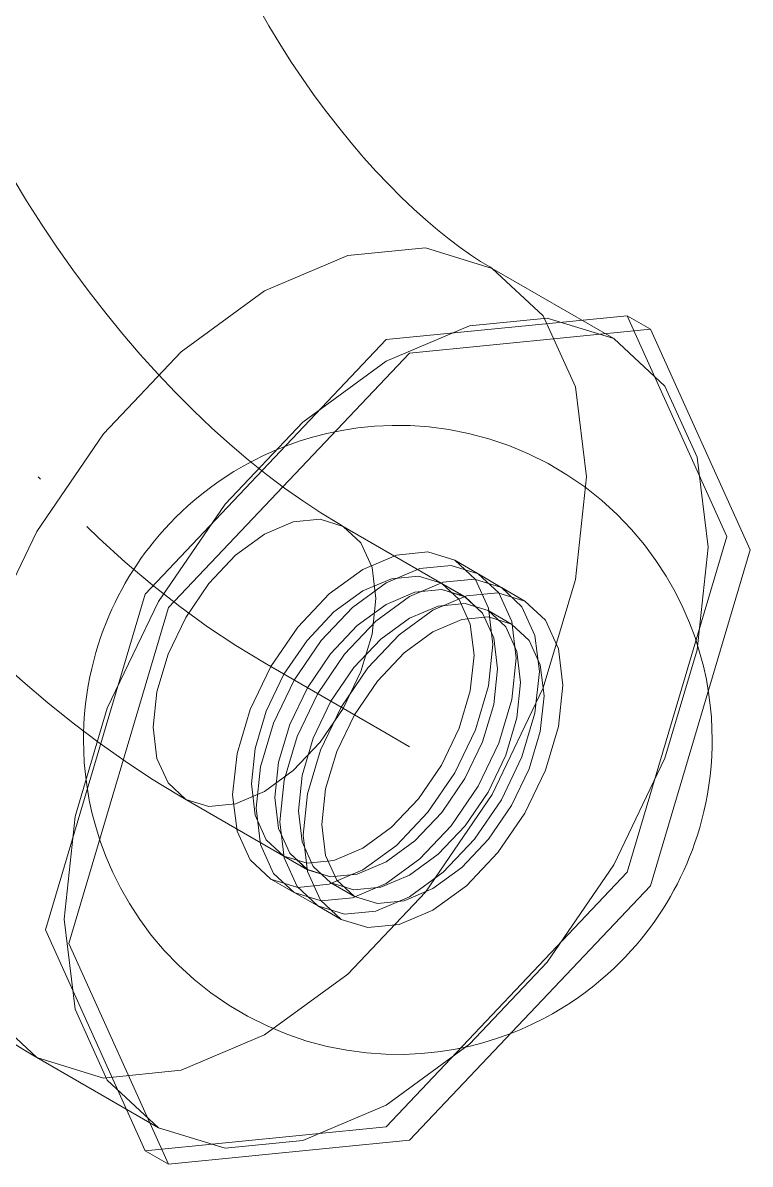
# Model space of a CAD drawing. Header units: millimetres. Extents: x -88595 to 880822, y -1054509 to -148035.
# Drawn here: x 428628.65 to 428650.64, y -355712.32 to -355677.84 of the extents above; entities that cross this region are included whole.
import ezdxf

# ---------------------------------------------------------------- set-up
doc = ezdxf.new("R2010")
doc.units = ezdxf.units.MM
doc.linetypes.add('$12$ADSK_Осевая', pattern=[14, 10, -2, 0, -2])
doc.linetypes.add('$13$ADSK_Осевая', pattern=[14, 10, -2, 0, -2])
for name, color, linetype, lineweight in [('Изоляция', 7, 'Continuous', 18), ('Трубопровод', 7, 'Continuous', 18), ('Трубопроводы', 7, 'Continuous', 18)]:
    doc.layers.add(name, color=color, linetype=linetype, lineweight=lineweight)

# ---------------------------------------------------------------- blocks, each defined once
blk = doc.blocks.new('$0$ADSK_МедьПайка_Отвод-гнутая труба - Отвод _гнутая труба_-V155-В_ОВ3_1')
at = {"layer": 'Трубопроводы', "color": 134, "true_color": 0x00a6a6}
for points in [[(-4161.454, -1366.183, 0), (-4160.697, -1365.614, 0), (-4160.222, -1364.951, 0), (-4160.06, -1364.24, 0), (-4160.222, -1363.529, 0), (-4160.697, -1362.866, 0), (-4161.454, -1362.297, 0), (-4162.44, -1361.86, 0), (-4163.588, -1361.585, 0), (-4164.82, -1361.492, 0), (-4166.052, -1361.585, 0), (-4167.2, -1361.86, 0), (-4168.185, -1362.297, 0)], [(-4168.185, -1362.297, 0), (-4168.942, -1362.866, 0), (-4169.417, -1363.529, 0), (-4169.58, -1364.24, 0), (-4169.417, -1364.951, 0), (-4168.942, -1365.614, 0), (-4168.185, -1366.183, 0), (-4167.2, -1366.62, 0), (-4166.052, -1366.894, 0), (-4164.82, -1366.988, 0), (-4163.588, -1366.894, 0), (-4162.44, -1366.62, 0), (-4161.454, -1366.183, 0)], [(-4169.58, -1364.24, 0), (-4169.563, -1365.186, 0), (-4169.515, -1366.141, 0), (-4169.436, -1367.103, 0), (-4169.325, -1368.07, 0), (-4169.185, -1369.044, 0), (-4169.015, -1370.021, 0), (-4168.815, -1371.001, 0), (-4168.587, -1371.984, 0), (-4168.331, -1372.968, 0), (-4168.048, -1373.952, 0), (-4167.737, -1374.934, 0), (-4167.4, -1375.915, 0), (-4167.037, -1376.892, 0), (-4166.648, -1377.865, 0), (-4166.235, -1378.832, 0), (-4165.797, -1379.792, 0), (-4165.336, -1380.744, 0), (-4164.852, -1381.688, 0), (-4164.346, -1382.62, 0), (-4163.818, -1383.542, 0), (-4163.268, -1384.45, 0), (-4162.699, -1385.345, 0), (-4162.11, -1386.225, 0), (-4161.502, -1387.088, 0), (-4160.876, -1387.935, 0), (-4160.233, -1388.762, 0), (-4159.572, -1389.571, 0), (-4158.896, -1390.359, 0), (-4158.204, -1391.125, 0), (-4157.498, -1391.869, 0), (-4156.778, -1392.59, 0), (-4156.044, -1393.285, 0), (-4155.298, -1393.955, 0), (-4154.54, -1394.598, 0), (-4153.77, -1395.214, 0), (-4152.99, -1395.802, 0), (-4152.2, -1396.359, 0), (-4151.4, -1396.887, 0), (-4150.59, -1397.383, 0), (-4150.37, -1397.511, 0)], [(-4160.06, -1364.24, 0), (-4160.049, -1364.863, 0), (-4160.016, -1365.507, 0), (-4159.962, -1366.17, 0), (-4159.884, -1366.849, 0), (-4159.784, -1367.545, 0), (-4159.66, -1368.254, 0), (-4159.513, -1368.976, 0), (-4159.343, -1369.708, 0), (-4159.15, -1370.449, 0), (-4158.935, -1371.197, 0), (-4158.696, -1371.951, 0), (-4158.436, -1372.708, 0), (-4158.154, -1373.468, 0), (-4157.85, -1374.228, 0), (-4157.526, -1374.987, 0), (-4157.181, -1375.744, 0), (-4156.817, -1376.496, 0), (-4156.433, -1377.242, 0), (-4156.032, -1377.982, 0), (-4155.613, -1378.712, 0), (-4155.178, -1379.432, 0), (-4154.727, -1380.141, 0), (-4154.262, -1380.836, 0), (-4153.782, -1381.517, 0), (-4153.29, -1382.182, 0), (-4152.787, -1382.83, 0), (-4152.273, -1383.46, 0), (-4151.749, -1384.07, 0), (-4151.218, -1384.659, 0), (-4150.679, -1385.225, 0), (-4150.136, -1385.769, 0), (-4149.587, -1386.289, 0), (-4149.036, -1386.784, 0), (-4148.484, -1387.253, 0), (-4147.932, -1387.695, 0), (-4147.381, -1388.11, 0), (-4146.833, -1388.496, 0), (-4146.29, -1388.854, 0), (-4145.754, -1389.183, 0), (-4145.61, -1389.267, 0)], [(-4147.99, -1397.275, 0), (-4147.119, -1396.64, 0), (-4146.308, -1395.783, 0), (-4145.61, -1394.763, 0), (-4145.076, -1393.649, 0), (-4144.739, -1392.518, 0), (-4144.625, -1391.446, 0), (-4144.739, -1390.506, 0), (-4145.076, -1389.763, 0), (-4145.61, -1389.267, 0), (-4146.308, -1389.051, 0), (-4147.119, -1389.132, 0), (-4147.99, -1389.502, 0)], [(-4147.99, -1389.502, 0), (-4148.862, -1390.138, 0), (-4149.673, -1390.995, 0), (-4150.37, -1392.015, 0), (-4150.905, -1393.128, 0), (-4151.242, -1394.26, 0), (-4151.356, -1395.332, 0), (-4151.242, -1396.272, 0), (-4150.905, -1397.015, 0), (-4150.37, -1397.511, 0), (-4149.673, -1397.726, 0), (-4148.862, -1397.646, 0), (-4147.99, -1397.275, 0)]]:
    blk.add_polyline3d(points, dxfattribs=at)
blk = doc.blocks.new('$0$ADSK_МедьПайка_Муфта редукционная - Муфта редукционная медная под пайку-3264969-В_ОВ3_1')
at = {"layer": 'Трубопроводы', "color": 134, "true_color": 0x00a6a6}
for p, q in [((-4141.534, -1390.697), (-4142.241, -1390.288)), ((-4140.812, -1391.125), (-4141.514, -1390.708)), ((-4141.934, -1391.389), (-4142.641, -1390.981)), ((-4140.124, -1391.522), (-4140.831, -1391.114)), ((-4140.524, -1392.215), (-4141.231, -1391.806)), ((-4143.606, -1395.92), (-4144.314, -1395.512)), ((-4147.401, -1399.226), (-4146.694, -1399.634)), ((-4147.801, -1399.919), (-4147.094, -1400.327)), ((-4145.981, -1400.034), (-4145.274, -1400.442)), ((-4147.074, -1400.338), (-4146.362, -1400.738)), ((-4146.381, -1400.726), (-4145.674, -1401.135))]:
    blk.add_line(p, q, dxfattribs=at)
for points in [[(-4134.46, -1395.716, 0), (-4134.466, -1395.38, 0), (-4134.485, -1395.031, 0), (-4134.518, -1394.667, 0), (-4134.568, -1394.288, 0), (-4134.636, -1393.894, 0), (-4134.725, -1393.486, 0), (-4134.838, -1393.063, 0), (-4134.977, -1392.626, 0), (-4135.144, -1392.176, 0), (-4135.343, -1391.715, 0), (-4135.577, -1391.246, 0), (-4135.848, -1390.771, 0), (-4136.158, -1390.296, 0), (-4136.509, -1389.823, 0), (-4136.901, -1389.359, 0), (-4137.333, -1388.909, 0), (-4137.805, -1388.479, 0), (-4138.313, -1388.076, 0), (-4138.853, -1387.705, 0), (-4139.42, -1387.371, 0), (-4140.007, -1387.078, 0), (-4140.607, -1386.827, 0), (-4141.214, -1386.621, 0), (-4141.821, -1386.46, 0), (-4142.422, -1386.341, 0), (-4143.011, -1386.263, 0), (-4143.583, -1386.223, 0), (-4144.135, -1386.217, 0), (-4144.665, -1386.242, 0), (-4145.17, -1386.293, 0), (-4145.65, -1386.367, 0), (-4146.105, -1386.461, 0), (-4146.534, -1386.571, 0), (-4146.939, -1386.695, 0), (-4147.32, -1386.83, 0), (-4147.679, -1386.974, 0), (-4148.017, -1387.125, 0), (-4148.334, -1387.283, 0), (-4148.632, -1387.444, 0), (-4148.914, -1387.61, 0), (-4149.179, -1387.778, 0), (-4149.428, -1387.948, 0), (-4149.664, -1388.119, 0), (-4149.888, -1388.292, 0), (-4150.099, -1388.466, 0), (-4150.299, -1388.64, 0), (-4150.489, -1388.815, 0), (-4150.67, -1388.991, 0), (-4150.842, -1389.167, 0), (-4151.006, -1389.344, 0), (-4151.163, -1389.521, 0), (-4151.312, -1389.7, 0), (-4151.455, -1389.879, 0), (-4151.592, -1390.059, 0), (-4151.723, -1390.24, 0), (-4151.849, -1390.423, 0), (-4151.97, -1390.608, 0), (-4152.086, -1390.795, 0), (-4152.198, -1390.984, 0), (-4152.305, -1391.176, 0), (-4152.408, -1391.37, 0), (-4152.506, -1391.568, 0), (-4152.601, -1391.769, 0), (-4152.692, -1391.974, 0), (-4152.779, -1392.184, 0), (-4152.862, -1392.398, 0), (-4152.941, -1392.618, 0), (-4153.015, -1392.843, 0), (-4153.085, -1393.075, 0), (-4153.151, -1393.313, 0), (-4153.212, -1393.559, 0), (-4153.267, -1393.813, 0), (-4153.317, -1394.075, 0), (-4153.361, -1394.347, 0), (-4153.398, -1394.628, 0), (-4153.427, -1394.921, 0), (-4153.447, -1395.224, 0), (-4153.458, -1395.54, 0), (-4153.46, -1395.716, 0)], [(-4148.952, -1397.373, 0), (-4148.818, -1396.121, 0), (-4148.425, -1394.799, 0), (-4147.801, -1393.498, 0), (-4146.986, -1392.307, 0), (-4146.038, -1391.306, 0), (-4145.021, -1390.564, 0), (-4144.003, -1390.131, 0), (-4143.055, -1390.037, 0), (-4142.241, -1390.288, 0), (-4141.616, -1390.868, 0), (-4141.223, -1391.736, 0), (-4141.089, -1392.834, 0)], [(-4148.245, -1397.782, 0), (-4148.111, -1396.529, 0), (-4147.718, -1395.208, 0), (-4147.094, -1393.907, 0), (-4146.279, -1392.715, 0), (-4145.331, -1391.714, 0), (-4144.314, -1390.972, 0), (-4143.296, -1390.539, 0), (-4142.348, -1390.445, 0), (-4141.534, -1390.697, 0), (-4140.909, -1391.276, 0), (-4140.516, -1392.144, 0), (-4140.382, -1393.242, 0)], [(-4140.382, -1393.242, 0), (-4140.516, -1392.144, 0), (-4140.909, -1391.276, 0), (-4141.534, -1390.697, 0), (-4142.348, -1390.445, 0), (-4143.296, -1390.539, 0), (-4144.314, -1390.972, 0), (-4145.331, -1391.714, 0), (-4146.279, -1392.715, 0), (-4147.094, -1393.907, 0), (-4147.718, -1395.208, 0), (-4148.111, -1396.529, 0), (-4148.245, -1397.782, 0)], [(-4141.655, -1393.16, 0), (-4141.769, -1392.221, 0), (-4142.106, -1391.477, 0), (-4142.641, -1390.981, 0), (-4143.338, -1390.766, 0), (-4144.149, -1390.846, 0), (-4145.021, -1391.217, 0), (-4145.892, -1391.852, 0), (-4146.704, -1392.709, 0), (-4147.401, -1393.729, 0), (-4147.936, -1394.843, 0), (-4148.272, -1395.975, 0), (-4148.386, -1397.047, 0)], [(-4139.682, -1393.654, 0), (-4139.816, -1392.559, 0), (-4140.208, -1391.692, 0), (-4140.831, -1391.114, 0), (-4141.644, -1390.863, 0), (-4142.591, -1390.956, 0), (-4143.606, -1391.388, 0), (-4144.622, -1392.129, 0), (-4145.569, -1393.128, 0), (-4146.381, -1394.318, 0), (-4147.005, -1395.616, 0), (-4147.397, -1396.936, 0), (-4147.531, -1398.186, 0)], [(-4147.531, -1398.186, 0), (-4147.397, -1396.936, 0), (-4147.005, -1395.616, 0), (-4146.381, -1394.318, 0), (-4145.569, -1393.128, 0), (-4144.622, -1392.129, 0), (-4143.606, -1391.388, 0), (-4142.591, -1390.956, 0), (-4141.644, -1390.863, 0), (-4140.831, -1391.114, 0), (-4140.208, -1391.692, 0), (-4139.816, -1392.559, 0), (-4139.682, -1393.654, 0)], [(-4147.679, -1397.455, 0), (-4147.565, -1396.383, 0), (-4147.228, -1395.251, 0), (-4146.694, -1394.138, 0), (-4145.996, -1393.118, 0), (-4145.185, -1392.261, 0), (-4144.314, -1391.625, 0), (-4143.442, -1391.255, 0), (-4142.631, -1391.174, 0), (-4141.934, -1391.389, 0), (-4141.399, -1391.886, 0), (-4141.062, -1392.629, 0), (-4140.948, -1393.568, 0)], [(-4138.975, -1394.062, 0), (-4139.109, -1392.967, 0), (-4139.501, -1392.1, 0), (-4140.124, -1391.522, 0), (-4140.937, -1391.271, 0), (-4141.884, -1391.365, 0), (-4142.899, -1391.797, 0), (-4143.915, -1392.538, 0), (-4144.862, -1393.537, 0), (-4145.674, -1394.726, 0), (-4146.298, -1396.025, 0), (-4146.69, -1397.344, 0), (-4146.824, -1398.594, 0)], [(-4140.248, -1393.981, 0), (-4140.362, -1393.043, 0), (-4140.698, -1392.301, 0), (-4141.231, -1391.806, 0), (-4141.927, -1391.592, 0), (-4142.737, -1391.672, 0), (-4143.606, -1392.042, 0), (-4144.476, -1392.676, 0), (-4145.286, -1393.531, 0), (-4145.981, -1394.549, 0), (-4146.515, -1395.66, 0), (-4146.851, -1396.789, 0), (-4146.965, -1397.859, 0)], [(-4146.258, -1398.267, 0), (-4146.144, -1397.198, 0), (-4145.808, -1396.068, 0), (-4145.274, -1394.957, 0), (-4144.579, -1393.939, 0), (-4143.769, -1393.084, 0), (-4142.899, -1392.45, 0), (-4142.03, -1392.08, 0), (-4141.22, -1392, 0), (-4140.524, -1392.215, 0), (-4139.991, -1392.71, 0), (-4139.655, -1393.451, 0), (-4139.541, -1394.389, 0)], [(-4141.089, -1392.834, 0), (-4141.223, -1394.086, 0), (-4141.616, -1395.408, 0), (-4142.241, -1396.709, 0), (-4143.055, -1397.9, 0), (-4144.003, -1398.901, 0), (-4145.021, -1399.643, 0), (-4146.038, -1400.076, 0), (-4146.986, -1400.17, 0), (-4147.801, -1399.919, 0), (-4148.425, -1399.339, 0), (-4148.818, -1398.471, 0), (-4148.952, -1397.373, 0)], [(-4148.386, -1397.047, 0), (-4148.272, -1397.986, 0), (-4147.936, -1398.73, 0), (-4147.401, -1399.226, 0), (-4146.704, -1399.441, 0), (-4145.892, -1399.361, 0), (-4145.021, -1398.99, 0), (-4144.149, -1398.355, 0), (-4143.338, -1397.498, 0), (-4142.641, -1396.478, 0), (-4142.106, -1395.364, 0), (-4141.769, -1394.232, 0), (-4141.655, -1393.16, 0)], [(-4140.382, -1393.242, 0), (-4140.516, -1394.494, 0), (-4140.909, -1395.816, 0), (-4141.534, -1397.117, 0), (-4142.348, -1398.308, 0), (-4143.296, -1399.309, 0), (-4144.314, -1400.051, 0), (-4145.331, -1400.484, 0), (-4146.279, -1400.578, 0), (-4147.094, -1400.327, 0), (-4147.718, -1399.747, 0), (-4148.111, -1398.879, 0), (-4148.245, -1397.782, 0)], [(-4148.245, -1397.782, 0), (-4148.111, -1398.879, 0), (-4147.718, -1399.747, 0), (-4147.094, -1400.327, 0), (-4146.279, -1400.578, 0), (-4145.331, -1400.484, 0), (-4144.314, -1400.051, 0), (-4143.296, -1399.309, 0), (-4142.348, -1398.308, 0), (-4141.534, -1397.117, 0), (-4140.909, -1395.816, 0), (-4140.516, -1394.494, 0), (-4140.382, -1393.242, 0)], [(-4140.948, -1393.568, 0), (-4141.062, -1394.641, 0), (-4141.399, -1395.772, 0), (-4141.934, -1396.886, 0), (-4142.631, -1397.906, 0), (-4143.442, -1398.763, 0), (-4144.314, -1399.398, 0), (-4145.185, -1399.769, 0), (-4145.996, -1399.849, 0), (-4146.694, -1399.634, 0), (-4147.228, -1399.138, 0), (-4147.565, -1398.395, 0), (-4147.679, -1397.455, 0)], [(-4147.531, -1398.186, 0), (-4147.397, -1399.281, 0), (-4147.005, -1400.148, 0), (-4146.381, -1400.726, 0), (-4145.569, -1400.977, 0), (-4144.622, -1400.884, 0), (-4143.606, -1400.452, 0), (-4142.591, -1399.711, 0), (-4141.644, -1398.712, 0), (-4140.831, -1397.522, 0), (-4140.208, -1396.224, 0), (-4139.816, -1394.904, 0), (-4139.682, -1393.654, 0)], [(-4139.682, -1393.654, 0), (-4139.816, -1394.904, 0), (-4140.208, -1396.224, 0), (-4140.831, -1397.522, 0), (-4141.644, -1398.712, 0), (-4142.591, -1399.711, 0), (-4143.606, -1400.452, 0), (-4144.622, -1400.884, 0), (-4145.569, -1400.977, 0), (-4146.381, -1400.726, 0), (-4147.005, -1400.148, 0), (-4147.397, -1399.281, 0), (-4147.531, -1398.186, 0)], [(-4146.965, -1397.859, 0), (-4146.851, -1398.797, 0), (-4146.515, -1399.539, 0), (-4145.981, -1400.034, 0), (-4145.286, -1400.248, 0), (-4144.476, -1400.168, 0), (-4143.606, -1399.798, 0), (-4142.737, -1399.164, 0), (-4141.927, -1398.309, 0), (-4141.231, -1397.291, 0), (-4140.698, -1396.18, 0), (-4140.362, -1395.051, 0), (-4140.248, -1393.981, 0)], [(-4146.824, -1398.594, 0), (-4146.69, -1399.69, 0), (-4146.298, -1400.556, 0), (-4145.674, -1401.135, 0), (-4144.862, -1401.386, 0), (-4143.915, -1401.292, 0), (-4142.899, -1400.86, 0), (-4141.884, -1400.119, 0), (-4140.937, -1399.12, 0), (-4140.124, -1397.93, 0), (-4139.501, -1396.632, 0), (-4139.109, -1395.313, 0), (-4138.975, -1394.062, 0)], [(-4139.541, -1394.389, 0), (-4139.655, -1395.459, 0), (-4139.991, -1396.588, 0), (-4140.524, -1397.699, 0), (-4141.22, -1398.717, 0), (-4142.03, -1399.573, 0), (-4142.899, -1400.207, 0), (-4143.769, -1400.576, 0), (-4144.579, -1400.657, 0), (-4145.274, -1400.442, 0), (-4145.808, -1399.947, 0), (-4146.144, -1399.205, 0), (-4146.258, -1398.267, 0)], [(-4153.46, -1395.716, 0), (-4153.454, -1396.052, 0), (-4153.435, -1396.401, 0), (-4153.402, -1396.765, 0), (-4153.352, -1397.144, 0), (-4153.284, -1397.537, 0), (-4153.195, -1397.946, 0), (-4153.082, -1398.369, 0), (-4152.943, -1398.806, 0), (-4152.776, -1399.256, 0), (-4152.577, -1399.717, 0), (-4152.343, -1400.186, 0), (-4152.072, -1400.66, 0), (-4151.762, -1401.136, 0), (-4151.411, -1401.609, 0), (-4151.019, -1402.073, 0), (-4150.587, -1402.523, 0), (-4150.115, -1402.952, 0), (-4149.607, -1403.355, 0), (-4149.067, -1403.726, 0), (-4148.5, -1404.061, 0), (-4147.913, -1404.354, 0), (-4147.313, -1404.604, 0), (-4146.706, -1404.81, 0), (-4146.099, -1404.972, 0), (-4145.498, -1405.091, 0), (-4144.909, -1405.168, 0), (-4144.337, -1405.208, 0), (-4143.785, -1405.214, 0), (-4143.255, -1405.19, 0), (-4142.75, -1405.138, 0), (-4142.27, -1405.064, 0), (-4141.815, -1404.971, 0), (-4141.386, -1404.86, 0), (-4140.981, -1404.737, 0), (-4140.599, -1404.602, 0), (-4140.241, -1404.458, 0), (-4139.903, -1404.306, 0), (-4139.586, -1404.149, 0), (-4139.288, -1403.987, 0), (-4139.006, -1403.822, 0), (-4138.741, -1403.654, 0), (-4138.492, -1403.484, 0), (-4138.255, -1403.312, 0), (-4138.032, -1403.14, 0), (-4137.821, -1402.966, 0), (-4137.621, -1402.791, 0), (-4137.431, -1402.616, 0), (-4137.25, -1402.441, 0), (-4137.078, -1402.265, 0), (-4136.914, -1402.088, 0), (-4136.757, -1401.91, 0), (-4136.608, -1401.732, 0), (-4136.465, -1401.553, 0), (-4136.328, -1401.373, 0), (-4136.197, -1401.191, 0), (-4136.071, -1401.008, 0), (-4135.95, -1400.824, 0), (-4135.834, -1400.637, 0), (-4135.722, -1400.448, 0), (-4135.615, -1400.256, 0), (-4135.512, -1400.062, 0), (-4135.413, -1399.864, 0), (-4135.319, -1399.663, 0), (-4135.228, -1399.458, 0), (-4135.141, -1399.248, 0), (-4135.058, -1399.034, 0), (-4134.979, -1398.814, 0), (-4134.905, -1398.589, 0), (-4134.835, -1398.357, 0), (-4134.769, -1398.119, 0), (-4134.708, -1397.873, 0), (-4134.653, -1397.619, 0), (-4134.603, -1397.357, 0), (-4134.559, -1397.085, 0), (-4134.522, -1396.803, 0), (-4134.493, -1396.511, 0), (-4134.473, -1396.207, 0), (-4134.462, -1395.892, 0), (-4134.46, -1395.716, 0)]]:
    blk.add_polyline3d(points, dxfattribs=at)

msp = doc.modelspace()

# ---------------------------------------------------------------- linework, layer by layer
at = {"layer": 'Изоляция', "color": 134, "true_color": 0x00a6a6}
for p, q in [((428646.514, -355687.382), (428642.837, -355685.259)), ((428647.621, -355687.097), (428646.914, -355686.689)), ((428629.077, -355709.092), (428632.754, -355711.215)), ((428632.354, -355711.908), (428633.061, -355712.316))]:
    msp.add_line(p, q, dxfattribs=at)
for points in [[(428635.774, -355677.383, 0), (428636.09, -355677.933, 0), (428636.417, -355678.475, 0), (428636.756, -355679.008, 0), (428637.105, -355679.529, 0), (428637.463, -355680.037, 0), (428637.828, -355680.531, 0), (428638.199, -355681.009, 0), (428638.575, -355681.469, 0), (428638.954, -355681.91, 0), (428639.334, -355682.331, 0), (428639.714, -355682.731, 0), (428640.091, -355683.108, 0), (428640.464, -355683.462, 0), (428640.83, -355683.791, 0), (428641.188, -355684.095, 0), (428641.535, -355684.373, 0), (428641.869, -355684.624, 0), (428642.187, -355684.849, 0), (428642.487, -355685.047, 0), (428642.765, -355685.217, 0), (428642.837, -355685.259, 0)], [(428635.957, -355685.94, 0), (428638.475, -355684.869, 0), (428640.822, -355684.637, 0), (428642.837, -355685.259, 0), (428644.383, -355686.693, 0), (428645.355, -355688.841, 0), (428645.686, -355691.558, 0)], [(428645.686, -355691.558, 0), (428645.355, -355688.841, 0), (428644.383, -355686.693, 0), (428642.837, -355685.259, 0), (428640.822, -355684.637, 0), (428638.475, -355684.869, 0), (428635.957, -355685.94, 0)], [(428626.227, -355702.793, 0), (428626.558, -355699.694, 0), (428627.53, -355696.423, 0), (428629.077, -355693.203, 0), (428631.092, -355690.254, 0), (428633.438, -355687.777, 0), (428635.957, -355685.94, 0)], [(428635.957, -355685.94, 0), (428633.438, -355687.777, 0), (428631.092, -355690.254, 0), (428629.077, -355693.203, 0), (428627.53, -355696.423, 0), (428626.558, -355699.694, 0), (428626.227, -355702.793, 0)], [(428639.634, -355687.41, 0), (428646.914, -355686.689, 0), (428649.929, -355693.354, 0)], [(428649.363, -355693.681, 0), (428649.032, -355690.964, 0), (428648.06, -355688.816, 0), (428646.514, -355687.382, 0), (428644.499, -355686.76, 0), (428642.152, -355686.992, 0), (428639.634, -355688.063, 0)], [(428650.636, -355693.762, 0), (428647.621, -355687.097, 0), (428640.341, -355687.818, 0)], [(428629.338, -355705.242, 0), (428632.354, -355695.095, 0), (428639.634, -355687.41, 0)], [(428640.341, -355687.818, 0), (428633.061, -355695.503, 0), (428630.045, -355705.651, 0)], [(428639.634, -355688.063, 0), (428637.115, -355689.9, 0), (428634.769, -355692.377, 0), (428632.754, -355695.326, 0), (428631.207, -355698.546, 0), (428630.235, -355701.816, 0), (428629.904, -355704.916, 0)], [(428645.686, -355691.558, 0), (428645.355, -355694.657, 0), (428644.383, -355697.928, 0), (428642.837, -355701.147, 0), (428640.822, -355704.096, 0), (428638.475, -355706.574, 0), (428635.957, -355708.41, 0)], [(428635.957, -355708.41, 0), (428638.475, -355706.574, 0), (428640.822, -355704.096, 0), (428642.837, -355701.147, 0), (428644.383, -355697.928, 0), (428645.355, -355694.657, 0), (428645.686, -355691.558, 0)], [(428649.929, -355693.354, 0), (428646.914, -355703.501, 0), (428639.634, -355711.186, 0)], [(428639.634, -355710.533, 0), (428642.152, -355708.696, 0), (428644.499, -355706.219, 0), (428646.514, -355703.27, 0), (428648.06, -355700.051, 0), (428649.032, -355696.78, 0), (428649.363, -355693.681, 0)], [(428640.341, -355711.595, 0), (428647.621, -355703.91, 0), (428650.636, -355693.762, 0)], [(428635.957, -355708.41, 0), (428633.438, -355709.481, 0), (428631.092, -355709.714, 0), (428629.077, -355709.092, 0), (428627.53, -355707.658, 0), (428626.558, -355705.509, 0), (428626.227, -355702.793, 0)], [(428626.227, -355702.793, 0), (428626.558, -355705.509, 0), (428627.53, -355707.658, 0), (428629.077, -355709.092, 0), (428631.092, -355709.714, 0), (428633.438, -355709.481, 0), (428635.957, -355708.41, 0)], [(428629.904, -355704.916, 0), (428630.235, -355707.632, 0), (428631.207, -355709.781, 0), (428632.754, -355711.215, 0), (428634.769, -355711.837, 0), (428637.115, -355711.604, 0), (428639.634, -355710.533, 0)], [(428639.634, -355711.186, 0), (428632.354, -355711.908, 0), (428629.338, -355705.242, 0)], [(428630.045, -355705.651, 0), (428633.061, -355712.316, 0), (428640.341, -355711.595, 0)], [(428627.717, -355708.267, 0), (428628.784, -355708.921, 0), (428629.077, -355709.092, 0)]]:
    msp.add_polyline3d(points, dxfattribs=at)
at = {"layer": 'Трубопровод', "color": 134, "true_color": 0x00a6a6}
for p, q in [((428642.014, -355695.176), (428638.337, -355693.053)), ((428633.577, -355701.298), (428637.254, -355703.421))]:
    msp.add_line(p, q, dxfattribs=at)
at = {"layer": 'Трубопровод', "color": 134, "linetype": '$12$ADSK_Осевая', "true_color": 0x00a6a6}
msp.add_line((428639.634, -355699.298), (428635.957, -355697.175), dxfattribs=at)
msp.add_line((428639.634, -355699.298), (428635.957, -355697.175), dxfattribs=at)
at = {"layer": 'Трубопровод', "color": 134, "true_color": 0x00a6a6}
for points in [[(428635.957, -355693.289, 0), (428636.828, -355692.918, 0), (428637.64, -355692.838, 0), (428638.337, -355693.053, 0), (428638.872, -355693.549, 0), (428639.208, -355694.292, 0), (428639.322, -355695.232, 0)], [(428632.591, -355699.119, 0), (428632.706, -355698.046, 0), (428633.042, -355696.915, 0), (428633.577, -355695.801, 0), (428634.274, -355694.781, 0), (428635.086, -355693.924, 0), (428635.957, -355693.289, 0)], [(428642.999, -355697.355, 0), (428642.885, -355696.415, 0), (428642.549, -355695.672, 0), (428642.014, -355695.176, 0), (428641.317, -355694.961, 0), (428640.505, -355695.041, 0), (428639.634, -355695.412, 0)], [(428639.322, -355695.232, 0), (428639.208, -355696.304, 0), (428638.872, -355697.436, 0), (428638.337, -355698.549, 0), (428637.64, -355699.57, 0), (428636.828, -355700.426, 0), (428635.957, -355701.062, 0)], [(428639.634, -355695.412, 0), (428638.762, -355696.047, 0), (428637.951, -355696.904, 0), (428637.254, -355697.924, 0), (428636.719, -355699.038, 0), (428636.382, -355700.169, 0), (428636.268, -355701.241, 0)], [(428639.634, -355703.185, 0), (428640.505, -355702.549, 0), (428641.317, -355701.692, 0), (428642.014, -355700.672, 0), (428642.549, -355699.559, 0), (428642.885, -355698.427, 0), (428642.999, -355697.355, 0)], [(428635.957, -355701.062, 0), (428635.086, -355701.432, 0), (428634.274, -355701.513, 0), (428633.577, -355701.298, 0), (428633.042, -355700.802, 0), (428632.706, -355700.058, 0), (428632.591, -355699.119, 0)], [(428636.268, -355701.241, 0), (428636.382, -355702.181, 0), (428636.719, -355702.924, 0), (428637.254, -355703.421, 0), (428637.951, -355703.636, 0), (428638.762, -355703.555, 0), (428639.634, -355703.185, 0)]]:
    msp.add_polyline3d(points, dxfattribs=at)
at = {"layer": 'Трубопроводы', "color": 134, "linetype": '$13$ADSK_Осевая', "true_color": 0x00a6a6}
msp.add_ellipse((428635.957, -355677.743), major_axis=(-11.9, 20.611), ratio=0.57735, start_param=0.785398, end_param=2.356194, dxfattribs=at)

# ---------------------------------------------------------------- block references
at = {"layer": 'Трубопроводы', "color": 134, "true_color": 0x00a6a6}
for name in ['$0$ADSK_МедьПайка_Отвод-гнутая труба - Отвод _гнутая труба_-V155-В_ОВ3_1', '$0$ADSK_МедьПайка_Муфта редукционная - Муфта редукционная медная под пайку-3264969-В_ОВ3_1']:
    msp.add_blockref(name, (432783.947, -354303.786), dxfattribs=at)

doc.saveas('drawing.dxf')
